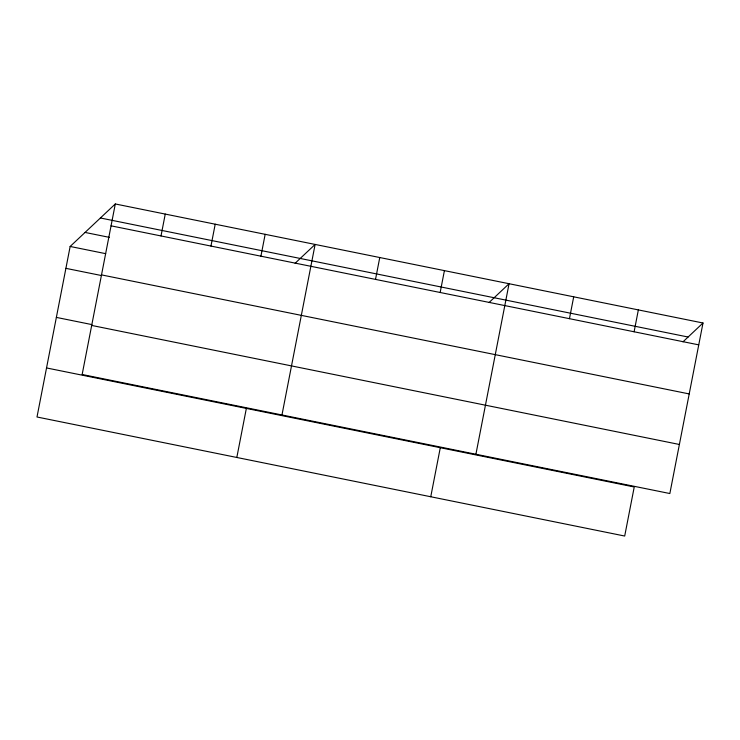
<?xml version="1.0" encoding="UTF-8"?>
<svg xmlns="http://www.w3.org/2000/svg" width="740" height="740" viewBox="0 0 740 740"><rect width="100%" height="100%" fill="white"/><g stroke="black" fill="none" stroke-linecap="round" stroke-linejoin="round"><path stroke-width="1.11" d="M115.301 203.963L82.149 374.496L669.848 493.534L703 323.001L115.301 203.963L70.152 246.466L37 416.999L624.699 536.038L634.236 486.985L46.537 367.947M161.006 235.949L165.251 214.073M210.956 246.069L215.21 224.192M260.915 256.188L265.161 234.312M236.819 457.477L246.355 408.415M281.968 414.974L315.12 244.431L295.103 263.274M375.513 279.396L379.768 257.529M440.161 292.494L444.416 270.618M430.754 496.762L440.291 447.7M475.913 454.249L509.055 283.716L489.038 302.558M569.458 318.681L573.704 296.805M634.106 331.779L638.352 309.903M682.983 341.843L703 323.001M100.4 217.986L688.098 337.024M111.046 225.829L698.745 344.868M85.054 232.434L109.474 237.383M70.152 246.466L105.672 253.663M101.51 274.892L689.208 393.93M65.897 268.343L101.417 275.53M56.36 317.395L91.88 324.592M91.686 325.433L679.385 444.472"/></g></svg>
